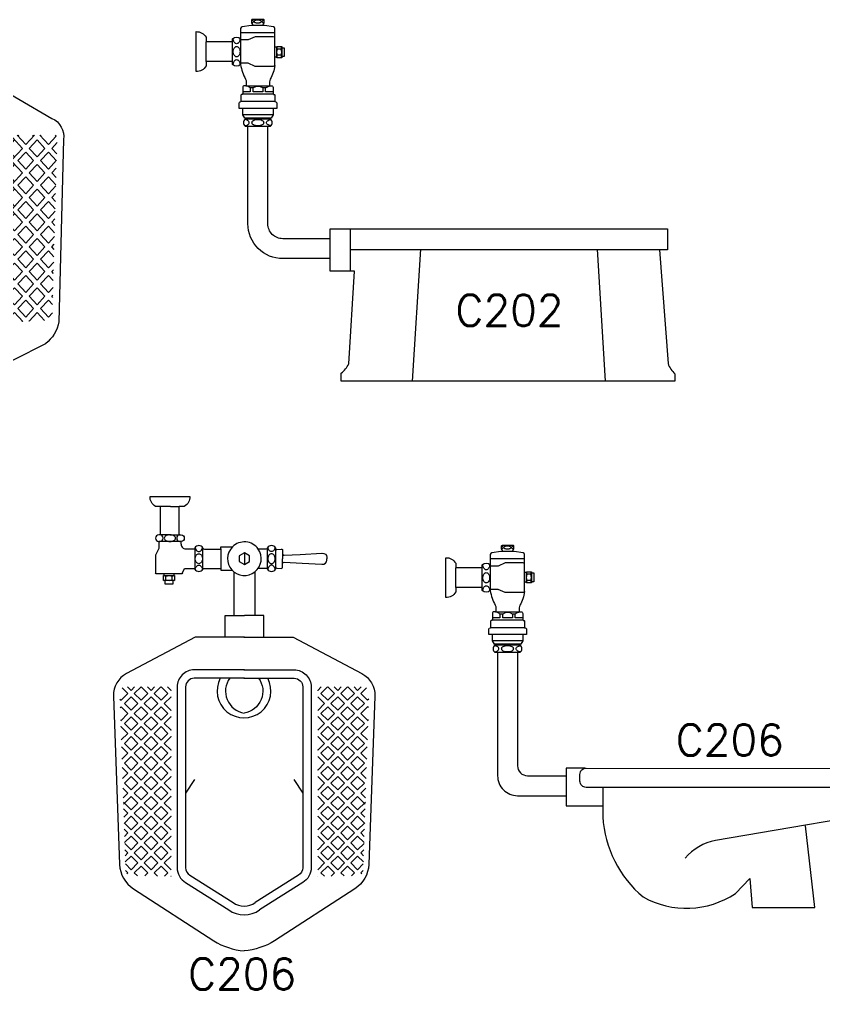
# Model space of a CAD drawing. Header units: inches. Extents: x -2548 to -2391, y 2200 to 2352.
# Drawn here: x -2429.118 to -2426.535, y 2318.323 to 2321.44 of the extents above; entities that cross this region are included whole.
import ezdxf
from ezdxf.enums import TextEntityAlignment as Align

# ---------------------------------------------------------------- set-up
doc = ezdxf.new("R2010")
doc.units = ezdxf.units.IN
doc.header["$MEASUREMENT"] = 0
for name, color, linetype in [('1', 7, 'Continuous'), ('2', 2, 'Continuous'), ('WC-DET1', 15, 'Continuous'), ('WC-DET2', 10, 'Continuous'), ('WC-OUT', 7, 'Continuous'), ('WC-OUTL', 7, 'Continuous')]:
    doc.layers.add(name, color=color, linetype=linetype)
doc.styles.add('ROMANS', font='romans', dxfattribs={"height": 0.1})

# ---------------------------------------------------------------- blocks, each defined once
blk = doc.blocks.new('PATH')
for p, q in [((-0.0812, -0.0219), (-0.0704, -0.011)), ((-0.0794, -0.0021), (-0.0704, -0.011)), ((-0.0708, -0.0003), (-0.0652, -0.0059)), ((-0.0652, -0.0059), (-0.0597, -0.0003)), ((-0.0601, -0.011), (-0.0493, -0.0003)), ((-0.0601, -0.011), (-0.0492, -0.0219)), ((-0.0492, -0.0219), (-0.0384, -0.011)), ((-0.0491, -0.0003), (-0.0384, -0.011)), ((-0.0388, -0.0003), (-0.0332, -0.0059)), ((-0.0332, -0.0059), (-0.0277, -0.0003)), ((-0.0281, -0.011), (-0.0173, -0.0003)), ((-0.0281, -0.011), (-0.0172, -0.0219)), ((-0.0172, -0.0219), (-0.0064, -0.011)), ((-0.0171, -0.0003), (-0.0064, -0.011)), ((-0.0068, -0.0003), (-0.0011, -0.006)), ((-0.0012, -0.0059), (-0.0011, -0.0057)), ((-0.0832, -0.0199), (-0.0812, -0.0219)), ((-0.0761, -0.027), (-0.0652, -0.0162)), ((-0.0761, -0.027), (-0.0652, -0.0379)), ((-0.0652, -0.0162), (-0.0544, -0.027)), ((-0.0652, -0.0379), (-0.0544, -0.027)), ((-0.0441, -0.027), (-0.0332, -0.0162)), ((-0.0441, -0.027), (-0.0332, -0.0379)), ((-0.0332, -0.0162), (-0.0224, -0.027)), ((-0.0332, -0.0379), (-0.0224, -0.027)), ((-0.0121, -0.027), (-0.0011, -0.0161)), ((-0.0121, -0.027), (-0.0011, -0.038)), ((-0.0012, -0.0162), (-0.0011, -0.0163)), ((-0.0827, -0.0337), (-0.0812, -0.0322)), ((-0.082, -0.0547), (-0.0704, -0.043)), ((-0.0812, -0.0322), (-0.0704, -0.043)), ((-0.0601, -0.043), (-0.0492, -0.0322)), ((-0.0601, -0.043), (-0.0492, -0.0539)), ((-0.0492, -0.0322), (-0.0384, -0.043)), ((-0.0492, -0.0539), (-0.0384, -0.043)), ((-0.0281, -0.043), (-0.0172, -0.0322)), ((-0.0281, -0.043), (-0.0172, -0.0539)), ((-0.0172, -0.0322), (-0.0064, -0.043)), ((-0.0172, -0.0539), (-0.0064, -0.043)), ((-0.0012, -0.0379), (-0.0011, -0.0377)), ((-0.0821, -0.053), (-0.0812, -0.0539)), ((-0.0761, -0.059), (-0.0652, -0.0482)), ((-0.0761, -0.059), (-0.0652, -0.0699)), ((-0.0652, -0.0482), (-0.0544, -0.059)), ((-0.0652, -0.0699), (-0.0544, -0.059)), ((-0.0441, -0.059), (-0.0332, -0.0482)), ((-0.0441, -0.059), (-0.0332, -0.0699)), ((-0.0332, -0.0482), (-0.0224, -0.059)), ((-0.0332, -0.0699), (-0.0224, -0.059)), ((-0.0121, -0.059), (-0.0011, -0.0481)), ((-0.0121, -0.059), (-0.0011, -0.07)), ((-0.0012, -0.0482), (-0.0011, -0.0483)), ((-0.0817, -0.0637), (-0.0704, -0.075)), ((-0.0817, -0.0647), (-0.0812, -0.0642)), ((-0.081, -0.0856), (-0.0704, -0.075)), ((-0.0601, -0.075), (-0.0492, -0.0642)), ((-0.0601, -0.075), (-0.0492, -0.0859)), ((-0.0492, -0.0642), (-0.0384, -0.075)), ((-0.0492, -0.0859), (-0.0384, -0.075)), ((-0.0281, -0.075), (-0.0172, -0.0642)), ((-0.0281, -0.075), (-0.0172, -0.0859)), ((-0.0172, -0.0642), (-0.0064, -0.075)), ((-0.0172, -0.0859), (-0.0064, -0.075)), ((-0.0012, -0.0699), (-0.0011, -0.0697)), ((-0.0761, -0.091), (-0.0652, -0.0802)), ((-0.0761, -0.091), (-0.0652, -0.1019)), ((-0.0652, -0.0802), (-0.0544, -0.091)), ((-0.0652, -0.1019), (-0.0544, -0.091)), ((-0.0441, -0.091), (-0.0332, -0.0802)), ((-0.0441, -0.091), (-0.0332, -0.1019)), ((-0.0332, -0.0802), (-0.0224, -0.091)), ((-0.0332, -0.1019), (-0.0224, -0.091)), ((-0.0121, -0.091), (-0.0011, -0.0801)), ((-0.0121, -0.091), (-0.0011, -0.102)), ((-0.0012, -0.0802), (-0.0011, -0.0803)), ((-0.0806, -0.0968), (-0.0704, -0.107)), ((-0.08, -0.1166), (-0.0704, -0.107)), ((-0.0601, -0.107), (-0.0492, -0.0962)), ((-0.0601, -0.107), (-0.0492, -0.1179)), ((-0.0492, -0.0962), (-0.0384, -0.107)), ((-0.0492, -0.1179), (-0.0384, -0.107)), ((-0.0281, -0.107), (-0.0172, -0.0962)), ((-0.0281, -0.107), (-0.0172, -0.1179)), ((-0.0172, -0.0962), (-0.0064, -0.107)), ((-0.0172, -0.1179), (-0.0064, -0.107)), ((-0.0012, -0.1019), (-0.0011, -0.1017)), ((-0.0761, -0.123), (-0.0652, -0.1122)), ((-0.0761, -0.123), (-0.0652, -0.1339)), ((-0.0652, -0.1122), (-0.0544, -0.123)), ((-0.0652, -0.1339), (-0.0544, -0.123)), ((-0.0441, -0.123), (-0.0332, -0.1122)), ((-0.0441, -0.123), (-0.0332, -0.1339)), ((-0.0332, -0.1122), (-0.0224, -0.123)), ((-0.0332, -0.1339), (-0.0224, -0.123)), ((-0.0121, -0.123), (-0.0011, -0.1121)), ((-0.0121, -0.123), (-0.0011, -0.134)), ((-0.0012, -0.1122), (-0.0011, -0.1123)), ((-0.0795, -0.1299), (-0.0704, -0.139)), ((-0.079, -0.1476), (-0.0704, -0.139)), ((-0.0601, -0.139), (-0.0492, -0.1282)), ((-0.0601, -0.139), (-0.0492, -0.1499)), ((-0.0492, -0.1282), (-0.0384, -0.139)), ((-0.0492, -0.1499), (-0.0384, -0.139)), ((-0.0281, -0.139), (-0.0172, -0.1282)), ((-0.0281, -0.139), (-0.0172, -0.1499)), ((-0.0172, -0.1282), (-0.0064, -0.139)), ((-0.0172, -0.1499), (-0.0064, -0.139)), ((-0.0012, -0.1339), (-0.0011, -0.1337)), ((-0.0761, -0.155), (-0.0652, -0.1442)), ((-0.0761, -0.155), (-0.0652, -0.1659)), ((-0.0652, -0.1442), (-0.0544, -0.155)), ((-0.0652, -0.1659), (-0.0544, -0.155)), ((-0.0441, -0.155), (-0.0332, -0.1442)), ((-0.0441, -0.155), (-0.0332, -0.1659)), ((-0.0332, -0.1442), (-0.0224, -0.155)), ((-0.0332, -0.1659), (-0.0224, -0.155)), ((-0.0121, -0.155), (-0.0011, -0.1441)), ((-0.0121, -0.155), (-0.0011, -0.166)), ((-0.0012, -0.1442), (-0.0011, -0.1443)), ((-0.0785, -0.163), (-0.0704, -0.171)), ((-0.0779, -0.1786), (-0.0704, -0.171)), ((-0.0601, -0.171), (-0.0492, -0.1602)), ((-0.0601, -0.171), (-0.0492, -0.1819)), ((-0.0492, -0.1602), (-0.0384, -0.171)), ((-0.0492, -0.1819), (-0.0384, -0.171)), ((-0.0281, -0.171), (-0.0172, -0.1602)), ((-0.0281, -0.171), (-0.0172, -0.1819)), ((-0.0172, -0.1602), (-0.0064, -0.171)), ((-0.0172, -0.1819), (-0.0064, -0.171)), ((-0.0777, -0.1854), (-0.0652, -0.1979)), ((-0.0776, -0.1886), (-0.0652, -0.1762)), ((-0.0652, -0.1762), (-0.0544, -0.187)), ((-0.0441, -0.187), (-0.0332, -0.1762)), ((-0.0332, -0.1762), (-0.0224, -0.187)), ((-0.0121, -0.187), (-0.0011, -0.1761)), ((-0.0012, -0.1762), (-0.0011, -0.1763)), ((-0.0774, -0.196), (-0.0704, -0.203)), ((-0.0652, -0.1979), (-0.0544, -0.187)), ((-0.0601, -0.203), (-0.0492, -0.1922)), ((-0.0492, -0.1922), (-0.0384, -0.203)), ((-0.0441, -0.187), (-0.0332, -0.1979)), ((-0.0332, -0.1979), (-0.0224, -0.187)), ((-0.0281, -0.203), (-0.0172, -0.1922)), ((-0.0172, -0.1922), (-0.0064, -0.203)), ((-0.0121, -0.187), (-0.0011, -0.198)), ((-0.0012, -0.1979), (-0.0011, -0.1977)), ((-0.0769, -0.2096), (-0.0704, -0.203)), ((-0.0766, -0.2196), (-0.0652, -0.2082)), ((-0.0652, -0.2082), (-0.0544, -0.219)), ((-0.0601, -0.203), (-0.0492, -0.2139)), ((-0.0492, -0.2139), (-0.0384, -0.203)), ((-0.0441, -0.219), (-0.0332, -0.2082)), ((-0.0332, -0.2082), (-0.0224, -0.219)), ((-0.0281, -0.203), (-0.0172, -0.2139)), ((-0.0172, -0.2139), (-0.0064, -0.203)), ((-0.0121, -0.219), (-0.0011, -0.2081)), ((-0.0012, -0.2082), (-0.0011, -0.2083)), ((-0.0766, -0.2185), (-0.0652, -0.2299)), ((-0.0763, -0.2291), (-0.0704, -0.235)), ((-0.0652, -0.2299), (-0.0544, -0.219)), ((-0.0601, -0.235), (-0.0492, -0.2242)), ((-0.0492, -0.2242), (-0.0384, -0.235)), ((-0.0441, -0.219), (-0.0332, -0.2299)), ((-0.0332, -0.2299), (-0.0224, -0.219)), ((-0.0281, -0.235), (-0.0172, -0.2242)), ((-0.0172, -0.2242), (-0.0064, -0.235)), ((-0.0121, -0.219), (-0.0011, -0.23)), ((-0.0759, -0.2405), (-0.0704, -0.235)), ((-0.0756, -0.2505), (-0.0652, -0.2402)), ((-0.0652, -0.2402), (-0.0544, -0.251)), ((-0.0601, -0.235), (-0.0492, -0.2459)), ((-0.0492, -0.2459), (-0.0384, -0.235)), ((-0.0441, -0.251), (-0.0332, -0.2402)), ((-0.0332, -0.2402), (-0.0224, -0.251)), ((-0.0281, -0.235), (-0.0172, -0.2459)), ((-0.0172, -0.2459), (-0.0064, -0.235)), ((-0.0121, -0.251), (-0.0011, -0.2401)), ((-0.0012, -0.2402), (-0.0011, -0.2403)), ((-0.0755, -0.2516), (-0.0652, -0.2619)), ((-0.0752, -0.2622), (-0.0704, -0.267)), ((-0.0652, -0.2619), (-0.0544, -0.251)), ((-0.0601, -0.267), (-0.0492, -0.2562)), ((-0.0492, -0.2562), (-0.0384, -0.267)), ((-0.0441, -0.251), (-0.0332, -0.2619)), ((-0.0332, -0.2619), (-0.0224, -0.251)), ((-0.0281, -0.267), (-0.0172, -0.2562)), ((-0.0172, -0.2562), (-0.0064, -0.267)), ((-0.0121, -0.251), (-0.0011, -0.262)), ((-0.0012, -0.2619), (-0.0011, -0.2617)), ((-0.0749, -0.2715), (-0.0704, -0.267)), ((-0.0746, -0.2815), (-0.0652, -0.2722)), ((-0.0652, -0.2722), (-0.0544, -0.283)), ((-0.0601, -0.267), (-0.0492, -0.2779)), ((-0.0492, -0.2779), (-0.0384, -0.267)), ((-0.0441, -0.283), (-0.0332, -0.2722)), ((-0.0332, -0.2722), (-0.0224, -0.283)), ((-0.0281, -0.267), (-0.0172, -0.2779)), ((-0.0172, -0.2779), (-0.0064, -0.267)), ((-0.0121, -0.283), (-0.0011, -0.2721)), ((-0.0012, -0.2722), (-0.0011, -0.2723)), ((-0.0744, -0.2846), (-0.0652, -0.2939)), ((-0.074, -0.2954), (-0.0704, -0.299)), ((-0.0652, -0.2939), (-0.0544, -0.283)), ((-0.0601, -0.299), (-0.0492, -0.2882)), ((-0.0492, -0.2882), (-0.0384, -0.299)), ((-0.0441, -0.283), (-0.0332, -0.2939)), ((-0.0332, -0.2939), (-0.0224, -0.283)), ((-0.0281, -0.299), (-0.0172, -0.2882)), ((-0.0172, -0.2882), (-0.0064, -0.299)), ((-0.0121, -0.283), (-0.0011, -0.294)), ((-0.0719, -0.3006), (-0.0704, -0.299)), ((-0.0601, -0.299), (-0.0552, -0.3039)), ((-0.0434, -0.304), (-0.0384, -0.299)), ((-0.0281, -0.299), (-0.0228, -0.3043)), ((-0.0118, -0.3044), (-0.0064, -0.299)), ((-0.0014, -0.3044), (-0.0012, -0.3042)), ((-0.0012, -0.3042), (-0.0011, -0.3043))]:
    blk.add_line(p, q)
blk = doc.blocks.new('STAND')
at = {"color": 0}
for p, q in [((0.0107, -0.0216), (0.0014, -0.0124)), ((0.0029, -0.0018), (0.0043, -0.0004)), ((0.0167, -0.0156), (0.0029, -0.0018)), ((0.0167, -0.0156), (0.0319, -0.0004)), ((0.0227, -0.0216), (0.0365, -0.0078)), ((0.0305, -0.0018), (0.0291, -0.0004)), ((0.0503, -0.0216), (0.0365, -0.0078)), ((0.0563, -0.0156), (0.0411, -0.0004)), ((0.0425, -0.0018), (0.0439, -0.0004)), ((0.0563, -0.0156), (0.0715, -0.0004)), ((0.0623, -0.0216), (0.0791, -0.0047)), ((0.0701, -0.0018), (0.0687, -0.0004)), ((0.0793, -0.011), (0.0761, -0.0078)), ((0.002, -0.0303), (0.0107, -0.0216)), ((0.0023, -0.0419), (0.0167, -0.0276)), ((0.0305, -0.0414), (0.0167, -0.0276)), ((0.0365, -0.0354), (0.0227, -0.0216)), ((0.0365, -0.0354), (0.0503, -0.0216)), ((0.0425, -0.0414), (0.0563, -0.0276)), ((0.0701, -0.0414), (0.0563, -0.0276)), ((0.0797, -0.039), (0.0623, -0.0216)), ((0.0167, -0.0552), (0.0023, -0.0408)), ((0.0167, -0.0552), (0.0305, -0.0414)), ((0.0563, -0.0552), (0.0425, -0.0414)), ((0.0563, -0.0552), (0.0701, -0.0414)), ((0.0623, -0.0612), (0.0798, -0.0437)), ((0.0761, -0.0354), (0.0796, -0.0319)), ((0.0107, -0.0612), (0.0027, -0.0532)), ((0.0031, -0.0687), (0.0107, -0.0612)), ((0.0227, -0.0612), (0.0365, -0.0474)), ((0.0365, -0.075), (0.0227, -0.0612)), ((0.0503, -0.0612), (0.0365, -0.0474)), ((0.0365, -0.075), (0.0503, -0.0612)), ((0.0804, -0.0793), (0.0623, -0.0612)), ((0.0799, -0.0512), (0.0761, -0.0474)), ((0.0035, -0.0804), (0.0167, -0.0672)), ((0.0305, -0.081), (0.0167, -0.0672)), ((0.0425, -0.081), (0.0563, -0.0672)), ((0.0701, -0.081), (0.0563, -0.0672)), ((0.0761, -0.075), (0.0802, -0.0708)), ((0.0167, -0.0948), (0.0035, -0.0817)), ((0.0167, -0.0948), (0.0305, -0.081)), ((0.0227, -0.1008), (0.0365, -0.087)), ((0.0503, -0.1008), (0.0365, -0.087)), ((0.0563, -0.0948), (0.0425, -0.081)), ((0.0563, -0.0948), (0.0701, -0.081)), ((0.0623, -0.1008), (0.0804, -0.0826)), ((0.0806, -0.0915), (0.0761, -0.087)), ((0.0107, -0.1008), (0.0039, -0.094)), ((0.0043, -0.1072), (0.0107, -0.1008)), ((0.0047, -0.1188), (0.0167, -0.1068)), ((0.0305, -0.1206), (0.0167, -0.1068)), ((0.0365, -0.1146), (0.0227, -0.1008)), ((0.0365, -0.1146), (0.0503, -0.1008)), ((0.0425, -0.1206), (0.0563, -0.1068)), ((0.0701, -0.1206), (0.0563, -0.1068)), ((0.0811, -0.1196), (0.0623, -0.1008)), ((0.0167, -0.1344), (0.0048, -0.1225)), ((0.0167, -0.1344), (0.0305, -0.1206)), ((0.0563, -0.1344), (0.0425, -0.1206)), ((0.0563, -0.1344), (0.0701, -0.1206)), ((0.0623, -0.1404), (0.0811, -0.1216)), ((0.0761, -0.1146), (0.0809, -0.1098)), ((0.0107, -0.1404), (0.0052, -0.1349)), ((0.0227, -0.1404), (0.0365, -0.1266)), ((0.0503, -0.1404), (0.0365, -0.1266)), ((0.0813, -0.1318), (0.0761, -0.1266)), ((0.0055, -0.1456), (0.0107, -0.1404)), ((0.0058, -0.1572), (0.0167, -0.1464)), ((0.0305, -0.1602), (0.0167, -0.1464)), ((0.0365, -0.1542), (0.0227, -0.1404)), ((0.0365, -0.1542), (0.0503, -0.1404)), ((0.0425, -0.1602), (0.0563, -0.1464)), ((0.0701, -0.1602), (0.0563, -0.1464)), ((0.0761, -0.1542), (0.0623, -0.1404)), ((0.0761, -0.1542), (0.0815, -0.1487)), ((0.0167, -0.174), (0.006, -0.1633)), ((0.0167, -0.174), (0.0305, -0.1602)), ((0.0227, -0.18), (0.0365, -0.1662)), ((0.0503, -0.18), (0.0365, -0.1662)), ((0.0563, -0.174), (0.0425, -0.1602)), ((0.0563, -0.174), (0.0701, -0.1602)), ((0.0623, -0.18), (0.0761, -0.1662)), ((0.0819, -0.1721), (0.0761, -0.1662)), ((0.0107, -0.18), (0.0064, -0.1757)), ((0.0066, -0.184), (0.0107, -0.18)), ((0.007, -0.1957), (0.0167, -0.186)), ((0.0305, -0.1998), (0.0167, -0.186)), ((0.0365, -0.1938), (0.0227, -0.18)), ((0.0365, -0.1938), (0.0503, -0.18)), ((0.0425, -0.1998), (0.0563, -0.186)), ((0.0701, -0.1998), (0.0563, -0.186)), ((0.0761, -0.1938), (0.0623, -0.18)), ((0.0167, -0.2136), (0.0305, -0.1998)), ((0.0563, -0.2136), (0.0425, -0.1998)), ((0.0563, -0.2136), (0.0701, -0.1998)), ((0.0761, -0.1938), (0.0822, -0.1877)), ((0.0821, -0.1998), (0.0824, -0.1995)), ((0.0824, -0.2001), (0.0821, -0.1998)), ((0.0167, -0.2136), (0.0072, -0.2042)), ((0.0107, -0.2196), (0.0076, -0.2165)), ((0.0227, -0.2196), (0.0365, -0.2058)), ((0.0503, -0.2196), (0.0365, -0.2058)), ((0.0623, -0.2196), (0.0761, -0.2058)), ((0.0826, -0.2123), (0.0761, -0.2058)), ((0.0078, -0.2225), (0.0107, -0.2196)), ((0.0082, -0.2341), (0.0167, -0.2256)), ((0.0305, -0.2394), (0.0167, -0.2256)), ((0.0365, -0.2334), (0.0227, -0.2196)), ((0.0365, -0.2334), (0.0503, -0.2196)), ((0.0425, -0.2394), (0.0563, -0.2256)), ((0.0701, -0.2394), (0.0563, -0.2256)), ((0.0761, -0.2334), (0.0623, -0.2196)), ((0.0761, -0.2334), (0.0828, -0.2266)), ((0.0167, -0.2532), (0.0085, -0.245)), ((0.0167, -0.2532), (0.0305, -0.2394)), ((0.0227, -0.2592), (0.0365, -0.2454)), ((0.0503, -0.2592), (0.0365, -0.2454)), ((0.0563, -0.2532), (0.0425, -0.2394)), ((0.0563, -0.2532), (0.0701, -0.2394)), ((0.0623, -0.2592), (0.0761, -0.2454)), ((0.0833, -0.2526), (0.0761, -0.2454)), ((0.0821, -0.2394), (0.083, -0.2384)), ((0.0831, -0.2404), (0.0821, -0.2394)), ((0.0107, -0.2592), (0.0089, -0.2574)), ((0.009, -0.2609), (0.0107, -0.2592)), ((0.0365, -0.273), (0.0227, -0.2592)), ((0.0365, -0.273), (0.0503, -0.2592)), ((0.0761, -0.273), (0.0623, -0.2592)), ((0.0093, -0.2725), (0.0167, -0.2652)), ((0.0305, -0.279), (0.0167, -0.2652)), ((0.0167, -0.2928), (0.0305, -0.279)), ((0.0425, -0.279), (0.0563, -0.2652)), ((0.0563, -0.2928), (0.0425, -0.279)), ((0.0701, -0.279), (0.0563, -0.2652)), ((0.0563, -0.2928), (0.0701, -0.279)), ((0.0761, -0.273), (0.0835, -0.2656)), ((0.0821, -0.279), (0.0837, -0.2774)), ((0.0837, -0.2807), (0.0821, -0.279)), ((0.0167, -0.2928), (0.0097, -0.2858)), ((0.0235, -0.2979), (0.0365, -0.285)), ((0.0505, -0.299), (0.0365, -0.285)), ((0.0616, -0.2995), (0.0761, -0.285)), ((0.0839, -0.2929), (0.0761, -0.285)), ((0.0501, -0.299), (0.0503, -0.2988)), ((0.063, -0.2995), (0.0623, -0.2988))]:
    blk.add_line(p, q, dxfattribs=at)

msp = doc.modelspace()

# ---------------------------------------------------------------- linework, layer by layer
at = {"color": 1}
for p, q in [((-2428.51879, 2321.30454), (-2428.51879, 2321.36754)), ((-2428.42949, 2319.66555), (-2428.42949, 2319.5255)), ((-2428.36149, 2319.66555), (-2428.36149, 2319.5255)), ((-2427.71672, 2319.61482), (-2427.71672, 2319.67782))]:
    msp.add_line(p, q, dxfattribs=at)
for points in [[(-2428.33265, 2321.42054, -0.8113941), (-2428.33165, 2321.42754), (-2428.33165, 2321.43754, 0.5351838), (-2428.33465, 2321.43954), (-2428.36965, 2321.43954, 0.3027756), (-2428.37265, 2321.43754), (-2428.37265, 2321.42754, -0.8113941), (-2428.37165, 2321.42054, -0.8251429)], [(-2428.37165, 2321.42054), (-2428.37365, 2321.42054), (-2428.40265, 2321.41554, 0.3173877), (-2428.40765, 2321.41054), (-2428.40765, 2321.37754, -0.5628668)], [(-2428.29765, 2321.35051), (-2428.29765, 2321.41054, 0.3507811), (-2428.30165, 2321.41554), (-2428.33065, 2321.42054)], [(-2428.43365, 2321.36754), (-2428.43365, 2321.37754, -0.3846154), (-2428.40765, 2321.37754, -0.4444444)], [(-2428.29765, 2321.29154), (-2428.29765, 2321.31851, 0.4395925)], [(-2428.40765, 2321.29454, -0.3846154), (-2428.43365, 2321.29454), (-2428.43365, 2321.30454, -0.3846154)], [(-2428.40765, 2321.29454, 0.0954344), (-2428.39165, 2321.24754, -0.144353), (-2428.38965, 2321.23954), (-2428.38965, 2321.22654)], [(-2428.29765, 2321.29154, -0.1019262), (-2428.31265, 2321.24754, 0.144353), (-2428.31465, 2321.23954), (-2428.31465, 2321.22654)], [(-2429.33069, 2321.25775), (-2429.27319, 2321.25775, -0.1299767), (-2429.22739, 2321.24564), (-2429.0137, 2321.12186, -0.3339057), (-2428.97669, 2321.05382), (-2428.99138, 2320.46854, -0.1831863), (-2429.03463, 2320.39768), (-2429.34034, 2320.24378, -0.0466836), (-2429.39227, 2320.23204, -2.0099203)], [(-2428.39193, 2321.22654), (-2428.39593, 2321.22654, 0.4142136), (-2428.40093, 2321.22154), (-2428.40093, 2321.20154, -0.4142136), (-2428.40393, 2321.19854, 0.4142136), (-2428.40693, 2321.19554), (-2428.40693, 2321.17554)], [(-2428.31237, 2321.22654), (-2428.30837, 2321.22654, -0.4142136), (-2428.30337, 2321.22154), (-2428.30337, 2321.20154, 0.4142136), (-2428.30037, 2321.19854, -0.4142136), (-2428.29737, 2321.19554), (-2428.29737, 2321.17554)], [(-2428.40037, 2321.15354), (-2428.41237, 2321.15354), (-2428.41237, 2321.16954, -0.3855051), (-2428.40693, 2321.17554, -0.7616351)], [(-2428.29737, 2321.17554, -0.4142136), (-2428.29137, 2321.16954), (-2428.29137, 2321.15354), (-2428.30337, 2321.15354)], [(-2428.39137, 2321.11954), (-2428.39337, 2321.11954, 0.4354748), (-2428.39337, 2321.09654), (-2428.38415, 2321.09654, 0.4354748)], [(-2428.12015, 2320.67121), (-2428.27215, 2320.67121, -0.4142136), (-2428.38415, 2320.78321), (-2428.38415, 2321.09654)], [(-2428.32015, 2321.09654), (-2428.31137, 2321.09654, 0.4354748), (-2428.31137, 2321.11954, 0.3932673)], [(-2428.12015, 2320.73521), (-2428.27215, 2320.73521, -0.4142136), (-2428.32015, 2320.78321), (-2428.32015, 2321.09654)], [(-2428.31137, 2321.11954), (-2428.31337, 2321.11954, 0.4354748)], [(-2427.56957, 2319.73082), (-2427.57157, 2319.73082), (-2427.60057, 2319.72582, 0.3173877), (-2427.60557, 2319.72082), (-2427.60557, 2319.68782, -0.5628668)], [(-2427.53057, 2319.73082, -0.8113941), (-2427.52957, 2319.73782), (-2427.52957, 2319.74782, 0.5351838), (-2427.53257, 2319.74982), (-2427.56757, 2319.74982, 0.3027756), (-2427.57057, 2319.74782), (-2427.57057, 2319.73782, -0.8113941), (-2427.56957, 2319.73082, -0.8251429)], [(-2427.49557, 2319.66362), (-2427.49557, 2319.72082, 0.3507811), (-2427.49957, 2319.72582), (-2427.52857, 2319.73082)], [(-2427.63157, 2319.67782), (-2427.63157, 2319.68782, -0.3846154), (-2427.60557, 2319.68782, -0.4444444)], [(-2427.49557, 2319.60182), (-2427.49557, 2319.63162, 0.3978658)], [(-2427.60557, 2319.60482, -0.3846154), (-2427.63157, 2319.60482), (-2427.63157, 2319.61482, -0.3846154)], [(-2427.60557, 2319.60482, 0.0954344), (-2427.58957, 2319.55782, -0.144353), (-2427.58757, 2319.54982), (-2427.58757, 2319.53682)], [(-2427.49557, 2319.60182, -0.1019262), (-2427.51057, 2319.55782, 0.144353), (-2427.51257, 2319.54982), (-2427.51257, 2319.53682)], [(-2427.58986, 2319.53682), (-2427.59386, 2319.53682, 0.4142136), (-2427.59886, 2319.53182), (-2427.59886, 2319.51182, -0.4142136), (-2427.60186, 2319.50882, 0.4142136), (-2427.60486, 2319.50582), (-2427.60486, 2319.48582)], [(-2427.51029, 2319.53682), (-2427.50629, 2319.53682, -0.4142136), (-2427.50129, 2319.53182), (-2427.50129, 2319.51182, 0.4142136), (-2427.49829, 2319.50882, -0.4142136), (-2427.49529, 2319.50582), (-2427.49529, 2319.48582)], [(-2427.59829, 2319.46382), (-2427.61029, 2319.46382), (-2427.61029, 2319.47982, -0.3855051), (-2427.60486, 2319.48582, -0.7616351)], [(-2427.49529, 2319.48582, -0.4142136), (-2427.48929, 2319.47982), (-2427.48929, 2319.46382), (-2427.50129, 2319.46382)], [(-2427.58929, 2319.42982), (-2427.59129, 2319.42982, 0.4354748), (-2427.59129, 2319.40682), (-2427.58207, 2319.40682, 0.4354748)], [(-2427.51807, 2319.40682), (-2427.50929, 2319.40682, 0.4354748), (-2427.50929, 2319.42982, 0.3932673)], [(-2427.50929, 2319.42982), (-2427.51129, 2319.42982, 0.4354748)]]:
    msp.add_lwpolyline(points, format="xyb", dxfattribs=at)
for points in [[(-2428.33065, 2321.42054), (-2428.33265, 2321.42054)], [(-2428.43365, 2321.36754), (-2428.51879, 2321.36754)], [(-2428.43365, 2321.30454), (-2428.51879, 2321.30454)], [(-2428.39137, 2321.12254), (-2428.39137, 2321.11954)], [(-2428.31337, 2321.12254), (-2428.31337, 2321.11954)], [(-2427.52857, 2319.73082), (-2427.53057, 2319.73082)], [(-2427.63157, 2319.67782), (-2427.71672, 2319.67782)], [(-2427.63157, 2319.61482), (-2427.71672, 2319.61482)], [(-2428.45749, 2319.4555), (-2428.45749, 2319.5255), (-2428.42949, 2319.5255)], [(-2428.33349, 2319.4555), (-2428.33349, 2319.5255), (-2428.36149, 2319.5255)], [(-2427.58929, 2319.43282), (-2427.58929, 2319.42982)], [(-2427.51129, 2319.43282), (-2427.51129, 2319.42982)]]:
    msp.add_lwpolyline(points, dxfattribs=at)
at = {"layer": 'WC-DET1', "color": 1}
for p, q in [((-2428.40765, 2321.37754), (-2428.40765, 2321.29454)), ((-2428.29765, 2321.31851), (-2428.29765, 2321.35051)), ((-2428.55483, 2319.7425), (-2428.55483, 2319.74019)), ((-2428.55483, 2319.74019), (-2428.55483, 2319.7395)), ((-2428.55483, 2319.7395), (-2428.55483, 2319.6755)), ((-2428.39549, 2319.7265), (-2428.39549, 2319.6885)), ((-2428.29549, 2319.7425), (-2428.29549, 2319.74019)), ((-2428.29549, 2319.74019), (-2428.29549, 2319.7395)), ((-2428.29549, 2319.7395), (-2428.29549, 2319.6755)), ((-2428.55483, 2319.6755), (-2428.55483, 2319.6735)), ((-2428.29549, 2319.6755), (-2428.29549, 2319.6735)), ((-2427.60557, 2319.68782), (-2427.60557, 2319.60482)), ((-2427.49557, 2319.63162), (-2427.49557, 2319.66362))]:
    msp.add_line(p, q, dxfattribs=at)
for points in [[(-2428.33265, 2321.42054), (-2428.37165, 2321.42054)], [(-2428.29765, 2321.39654), (-2428.40765, 2321.39654)], [(-2428.29893, 2321.38224), (-2428.30293, 2321.38424), (-2428.36093, 2321.38424), (-2428.38293, 2321.37424), (-2428.40765, 2321.37424)], [(-2428.29165, 2321.31851), (-2428.29165, 2321.35051)], [(-2428.27565, 2321.34851), (-2428.27565, 2321.32051)], [(-2428.29893, 2321.2908), (-2428.30293, 2321.2888), (-2428.36093, 2321.2888), (-2428.38293, 2321.2988), (-2428.40765, 2321.2988)], [(-2428.39137, 2321.22654), (-2428.31237, 2321.22654)], [(-2428.30337, 2321.19954), (-2428.40037, 2321.19954)], [(-2428.29737, 2321.17554), (-2428.40693, 2321.17554)], [(-2428.30337, 2321.15354), (-2428.40037, 2321.15354)], [(-2428.30337, 2321.13354), (-2428.40037, 2321.13354)], [(-2428.31337, 2321.12254), (-2428.39137, 2321.12254)], [(-2428.05615, 2320.76721), (-2428.05615, 2320.63121)], [(-2428.12015, 2320.65521), (-2428.12015, 2320.73521)], [(-2427.06215, 2320.69921), (-2428.05615, 2320.69921)], [(-2427.83015, 2320.70121), (-2427.85615, 2320.27721)], [(-2427.26215, 2320.70121), (-2427.23615, 2320.27721)], [(-2428.59883, 2319.7625), (-2428.67083, 2319.7625)], [(-2428.52883, 2319.6735), (-2428.52883, 2319.7425)], [(-2428.47149, 2319.7395), (-2428.47149, 2319.6765)], [(-2428.32149, 2319.6735), (-2428.32149, 2319.7425)], [(-2428.27349, 2319.7225), (-2428.27349, 2319.7075)], [(-2427.53057, 2319.73082), (-2427.56957, 2319.73082)], [(-2428.27349, 2319.6925), (-2428.27349, 2319.7075)], [(-2427.49557, 2319.70682), (-2427.60557, 2319.70682)], [(-2427.49586, 2319.69196), (-2427.49986, 2319.69396), (-2427.55786, 2319.69396), (-2427.57986, 2319.68396), (-2427.60557, 2319.68396)], [(-2428.44466, 2319.6705), (-2428.43482, 2319.6705)], [(-2427.48957, 2319.63162), (-2427.48957, 2319.66362)], [(-2427.47357, 2319.66162), (-2427.47357, 2319.63362)], [(-2428.62171, 2319.6585), (-2428.65371, 2319.6585)], [(-2428.65371, 2319.65331), (-2428.62171, 2319.65331)], [(-2428.62483, 2319.63731), (-2428.65083, 2319.63731)], [(-2427.49619, 2319.60035), (-2427.49986, 2319.59852), (-2427.55786, 2319.59852), (-2427.57986, 2319.60852), (-2427.60557, 2319.60852)], [(-2427.58929, 2319.53682), (-2427.51029, 2319.53682)], [(-2428.42949, 2319.5255), (-2428.39507, 2319.5255)], [(-2428.36149, 2319.5255), (-2428.39507, 2319.5255)], [(-2427.50129, 2319.50982), (-2427.59829, 2319.50982)], [(-2427.49529, 2319.48582), (-2427.60486, 2319.48582)], [(-2428.39507, 2319.45543), (-2428.47509, 2319.45543)], [(-2428.39749, 2319.45543), (-2428.31747, 2319.45543)], [(-2427.50129, 2319.46382), (-2427.59829, 2319.46382)], [(-2427.50129, 2319.44382), (-2427.59829, 2319.44382)], [(-2427.51129, 2319.43282), (-2427.58929, 2319.43282)], [(-2427.36186, 2319.01012), (-2427.36186, 2318.94662)], [(-2428.55587, 2318.99863), (-2428.58467, 2318.95423)], [(-2428.23669, 2318.99863), (-2428.20789, 2318.95423)]]:
    msp.add_lwpolyline(points, dxfattribs=at)
for points in [[(-2428.43365, 2321.30454), (-2428.43365, 2321.36754, -0.3846154)], [(-2428.31337, 2321.11954), (-2428.39137, 2321.11954, 0.4354748)], [(-2428.38415, 2321.09654), (-2428.32015, 2321.09654, 0.4354748)], [(-2428.63283, 2319.8755), (-2428.66483, 2319.8755, -0.2932252)], [(-2428.63283, 2319.8755), (-2428.60483, 2319.8755, 0.3351146)], [(-2428.63483, 2319.7845), (-2428.66483, 2319.7845, 0.9132146)], [(-2428.63483, 2319.7845), (-2428.60483, 2319.7845, -0.9132146)], [(-2428.34549, 2319.6765), (-2428.35127, 2319.6765, 0.8684877)], [(-2427.63157, 2319.61482), (-2427.63157, 2319.67782, -0.3846154)], [(-2427.51129, 2319.42982), (-2427.58929, 2319.42982, 0.4354748)], [(-2427.58207, 2319.40682), (-2427.51807, 2319.40682, 0.4354748)], [(-2428.39567, 2319.35063), (-2428.55647, 2319.35063, 0.4142136), (-2428.61167, 2319.29543), (-2428.61167, 2318.71489, 0.2648918), (-2428.58462, 2318.6674), (-2428.44587, 2318.57983, 0.0652566)], [(-2428.39689, 2319.35063), (-2428.23609, 2319.35063, -0.4142136), (-2428.18089, 2319.29543), (-2428.18089, 2318.71489, -0.2648918), (-2428.20795, 2318.6674), (-2428.34669, 2318.57983, -0.0652566)], [(-2428.39567, 2319.32363), (-2428.55647, 2319.32363, 0.4142136), (-2428.58467, 2319.29543), (-2428.58467, 2318.71489, 0.2648918), (-2428.57085, 2318.69063), (-2428.43211, 2318.60306, 0.0476305)], [(-2428.4427, 2319.32363, 0.5597678), (-2428.39628, 2319.21174, 1.1807307)], [(-2428.39689, 2319.32363), (-2428.23609, 2319.32363, -0.4142136), (-2428.20789, 2319.29543), (-2428.20789, 2318.71489, -0.2648918), (-2428.22171, 2318.69063), (-2428.36046, 2318.60306, -0.0476305)], [(-2428.34986, 2319.32363, -0.5597678), (-2428.39628, 2319.21174, -1.1807307)], [(-2426.36346, 2318.97292), (-2427.29743, 2318.97292, -0.4142136), (-2427.31766, 2318.99314), (-2427.31766, 2319.0147, -0.4142136), (-2427.29743, 2319.03492)], [(-2427.24426, 2318.97292), (-2427.24426, 2318.91392, 0.2064216)]]:
    msp.add_lwpolyline(points, format="xyb", dxfattribs=at)
msp.add_lwpolyline([(-2428.39549, 2319.7265), (-2428.41194, 2319.717), (-2428.41194, 2319.698), (-2428.39549, 2319.6885), (-2428.37903, 2319.698), (-2428.37903, 2319.717)], close=True, dxfattribs=at)
for centre, radius, start, end in [((-2428.39549, 2319.7075), 0.054, 135.27509, 35.03481), ((-2428.39687, 2319.28283), 0.0864, 151.82136, 28.17864), ((-2428.39628, 2318.6514), 0.06017, 233.45661, 306.54339), ((-2428.39628, 2318.6456), 0.08237, 232.98328, 307.01672)]:
    msp.add_arc(centre, radius, start, end, dxfattribs=at)
at = {"layer": 'WC-DET2', "color": 1}
for points in [[(-2428.37265, 2321.43796, -0.0545318), (-2428.36987, 2321.43693, -0.1042029), (-2428.36732, 2321.4349, -0.1747045), (-2428.36665, 2321.43304, -0.1747045), (-2428.36732, 2321.43118, -0.1042029), (-2428.36987, 2321.42915, -0.0545318), (-2428.37265, 2321.42812, -0.0510993)], [(-2428.33165, 2321.42791, -0.0733708), (-2428.33543, 2321.42915, -0.1042029), (-2428.33798, 2321.43118, -0.1747045), (-2428.33865, 2321.43304, -0.1747045), (-2428.33798, 2321.4349, -0.1042029), (-2428.33543, 2321.43693, -0.0649481), (-2428.3321, 2321.43808, -0.0052118), (-2428.33165, 2321.43817, -0.0510993)], [(-2428.40967, 2321.37914, -0.011121), (-2428.40965, 2321.37804, -0.067459), (-2428.41054, 2321.37148, -0.0798125), (-2428.41287, 2321.36637, -0.1071181), (-2428.4167, 2321.36267, -0.1398892), (-2428.42065, 2321.36154, -0.1398892), (-2428.4246, 2321.36267, -0.1071181), (-2428.42843, 2321.36637, -0.0798125), (-2428.43076, 2321.37148, -0.067459), (-2428.43165, 2321.37804, -0.011121), (-2428.43162, 2321.37914, -0.0798125)], [(-2428.43162, 2321.29294, -0.011121), (-2428.43165, 2321.29404, -0.067459), (-2428.43076, 2321.30061, -0.0798125), (-2428.42843, 2321.30571, -0.1071181), (-2428.4246, 2321.30941, -0.1398892), (-2428.42065, 2321.31054, -0.1398892)], [(-2428.42065, 2321.31054, -0.1398892), (-2428.4167, 2321.30941, -0.1071181), (-2428.41287, 2321.30571, -0.0798125), (-2428.41054, 2321.30061, -0.067459), (-2428.40965, 2321.29404, -0.011121), (-2428.40967, 2321.29294, -0.0798125)], [(-2428.37693, 2321.21954, 0.1339181), (-2428.39193, 2321.22654, -11.7103942)], [(-2428.33637, 2321.21954, 0.3228849), (-2428.36737, 2321.21954, -0.3228849)], [(-2428.32737, 2321.21954, -0.1339181), (-2428.31237, 2321.22654, 11.7103942)], [(-2428.39463, 2321.09787, 0.0216435), (-2428.39172, 2321.0984, 0.0700721), (-2428.38593, 2321.10062, 0.106079), (-2428.38158, 2321.10441, 0.1622003), (-2428.38037, 2321.10804, 0.1622003), (-2428.38158, 2321.11168, 0.106079), (-2428.38593, 2321.11546, 0.0700721), (-2428.39172, 2321.11768, 0.0216435), (-2428.39463, 2321.11821, 0.0563171)], [(-2428.3101, 2321.09787, -0.0216435), (-2428.31301, 2321.0984, -0.0700721), (-2428.3188, 2321.10062, -0.106079), (-2428.32315, 2321.10441, -0.1622003), (-2428.32437, 2321.10804, -0.1622003), (-2428.32315, 2321.11168, -0.106079), (-2428.3188, 2321.11546, -0.0700721), (-2428.31301, 2321.11768, -0.0216435), (-2428.3101, 2321.11821, -0.0563171)], [(-2428.55377, 2319.74392, 0.0712691), (-2428.55287, 2319.74019, 0.0857828), (-2428.55031, 2319.73518, 0.10607), (-2428.54623, 2319.73163, 0.1268224), (-2428.54183, 2319.7305, 0.1268224), (-2428.53743, 2319.73163, 0.10607), (-2428.53334, 2319.73518, 0.0857828), (-2428.53079, 2319.74019, 0.0712691), (-2428.52989, 2319.74392, 0.0754446)], [(-2428.29655, 2319.74392, -0.0712691), (-2428.29744, 2319.74019, -0.0857828), (-2428.3, 2319.73518, -0.10607), (-2428.30408, 2319.73163, -0.1268224), (-2428.30849, 2319.7305, -0.1268224), (-2428.31289, 2319.73163, -0.10607), (-2428.31697, 2319.73518, -0.0857828), (-2428.31953, 2319.74019, -0.0712691), (-2428.32043, 2319.74392, -0.0754446)], [(-2427.57057, 2319.74824, -0.0545318), (-2427.5678, 2319.74721, -0.1042029), (-2427.56524, 2319.74518, -0.1747045), (-2427.56457, 2319.74332, -0.1747045), (-2427.56524, 2319.74146, -0.1042029), (-2427.5678, 2319.73943, -0.0545318), (-2427.57057, 2319.7384, -0.0510993)], [(-2427.52957, 2319.73819, -0.0733708), (-2427.53335, 2319.73943, -0.1042029), (-2427.5359, 2319.74146, -0.1747045), (-2427.53657, 2319.74332, -0.1747045), (-2427.5359, 2319.74518, -0.1042029), (-2427.53335, 2319.74721, -0.0649481), (-2427.53002, 2319.74836, -0.0052118), (-2427.52957, 2319.74845, -0.0510993)], [(-2428.55377, 2319.67208, -0.0567954), (-2428.55287, 2319.67681, -0.0857828), (-2428.55031, 2319.68181, -0.10607), (-2428.54623, 2319.68536, -0.1268224), (-2428.54183, 2319.6865, -0.1268224), (-2428.53743, 2319.68536, -0.10607), (-2428.53334, 2319.68181, -0.0857828), (-2428.53079, 2319.67681, -0.0567954), (-2428.52989, 2319.67208, -0.0754446)], [(-2428.29655, 2319.67208, 0.0567954), (-2428.29744, 2319.67681, 0.0857828), (-2428.3, 2319.68181, 0.10607), (-2428.30408, 2319.68536, 0.1268224), (-2428.30849, 2319.6865, 0.1268224), (-2428.31289, 2319.68536, 0.10607), (-2428.31697, 2319.68181, 0.0857828), (-2428.31953, 2319.67681, 0.0567954), (-2428.32043, 2319.67208, 0.0754446)], [(-2427.6076, 2319.68942, -0.011121), (-2427.60757, 2319.68832, -0.067459), (-2427.60846, 2319.68175, -0.0798125), (-2427.6108, 2319.67665, -0.1071181), (-2427.61462, 2319.67295, -0.1398892), (-2427.61857, 2319.67182, -0.1398892), (-2427.62253, 2319.67295, -0.1071181), (-2427.62635, 2319.67665, -0.0798125), (-2427.62868, 2319.68175, -0.067459), (-2427.62957, 2319.68832, -0.011121), (-2427.62955, 2319.68942, -0.0798125)], [(-2427.62955, 2319.60322, -0.011121), (-2427.62957, 2319.60432, -0.067459), (-2427.62868, 2319.61088, -0.0798125), (-2427.62635, 2319.61599, -0.1071181), (-2427.62253, 2319.61969, -0.1398892), (-2427.61857, 2319.62082, -0.1398892)], [(-2427.61857, 2319.62082, -0.1398892), (-2427.61462, 2319.61969, -0.1071181), (-2427.6108, 2319.61599, -0.0798125), (-2427.60846, 2319.61088, -0.067459), (-2427.60757, 2319.60432, -0.011121), (-2427.6076, 2319.60322, -0.0798125)], [(-2427.57486, 2319.52982, 0.1339181), (-2427.58986, 2319.53682, -11.7103942)], [(-2427.52529, 2319.52982, -0.1339181), (-2427.51029, 2319.53682, 11.7103942)], [(-2427.53429, 2319.52982, 0.3228849), (-2427.56529, 2319.52982, -0.3228849)], [(-2427.59256, 2319.40815, 0.0216435), (-2427.58964, 2319.40868, 0.0700721), (-2427.58385, 2319.41089, 0.106079), (-2427.5795, 2319.41468, 0.1622003), (-2427.57829, 2319.41832, 0.1622003), (-2427.5795, 2319.42195, 0.106079), (-2427.58385, 2319.42574, 0.0700721), (-2427.58964, 2319.42796, 0.0216435), (-2427.59256, 2319.42849, 0.0563171)], [(-2427.50802, 2319.40815, -0.0216435), (-2427.51094, 2319.40868, -0.0700721), (-2427.51673, 2319.41089, -0.106079), (-2427.52108, 2319.41468, -0.1622003), (-2427.52229, 2319.41832, -0.1622003), (-2427.52108, 2319.42195, -0.106079), (-2427.51673, 2319.42574, -0.0700721), (-2427.51094, 2319.42796, -0.0216435), (-2427.50802, 2319.42849, -0.0563171)], [(-2426.36346, 2318.97332), (-2426.38126, 2318.93712, -0.1901523), (-2426.46646, 2318.87252), (-2426.59308, 2318.85117, 0.1766146)], [(-2427.24426, 2318.91392), (-2427.24426, 2318.87852, 0.2064216), (-2427.11444, 2318.62089, 0.2809643), (-2426.81777, 2318.63228), (-2426.77199, 2318.68035), (-2426.76406, 2318.58732), (-2426.56326, 2318.58732), (-2426.5928, 2318.84952)], [(-2426.59308, 2318.85117), (-2426.88166, 2318.80252, 0.1766146), (-2426.97926, 2318.74512, -0.6578249)]]:
    msp.add_lwpolyline(points, format="xyb", dxfattribs=at)
for points in [[(-2428.35265, 2321.43854, -0.0510993), (-2428.3482, 2321.43808, -0.0649481), (-2428.34487, 2321.43693, -0.1042029), (-2428.34232, 2321.4349, -0.1747045), (-2428.34165, 2321.43304, -0.1747045), (-2428.34232, 2321.43118, -0.1042029), (-2428.34487, 2321.42915, -0.0649481), (-2428.3482, 2321.428, -0.0510993), (-2428.35265, 2321.42754, -0.0510993), (-2428.3571, 2321.428, -0.0649481), (-2428.36043, 2321.42915, -0.1042029), (-2428.36298, 2321.43118, -0.1747045), (-2428.36365, 2321.43304, -0.1747045), (-2428.36298, 2321.4349, -0.1042029), (-2428.36043, 2321.43693, -0.0649481), (-2428.3571, 2321.43808, -0.0510993)], [(-2428.42065, 2321.35254, -0.1398892), (-2428.4167, 2321.35141, -0.1071181), (-2428.41287, 2321.34771, -0.0798125), (-2428.41054, 2321.34261, -0.067459), (-2428.40965, 2321.33604, -0.067459), (-2428.41054, 2321.32948, -0.0798125), (-2428.41287, 2321.32437, -0.1071181), (-2428.4167, 2321.32067, -0.1398892), (-2428.42065, 2321.31954, -0.1398892), (-2428.4246, 2321.32067, -0.1071181), (-2428.42843, 2321.32437, -0.0798125), (-2428.43076, 2321.32948, -0.067459), (-2428.43165, 2321.33604, -0.067459), (-2428.43076, 2321.34261, -0.0798125), (-2428.42843, 2321.34771, -0.1071181), (-2428.4246, 2321.35141, -0.1398892)], [(-2428.35237, 2321.11854, -0.0563171), (-2428.34472, 2321.11768, -0.0700721), (-2428.33893, 2321.11546, -0.106079), (-2428.33458, 2321.11168, -0.1622003), (-2428.33337, 2321.10804, -0.1622003), (-2428.33458, 2321.10441, -0.106079), (-2428.33893, 2321.10062, -0.0700721), (-2428.34472, 2321.0984, -0.0563171), (-2428.35237, 2321.09754, -0.0563171), (-2428.36001, 2321.0984, -0.0700721), (-2428.3658, 2321.10062, -0.106079), (-2428.37015, 2321.10441, -0.1622003), (-2428.37137, 2321.10804, -0.1622003), (-2428.37015, 2321.11168, -0.106079), (-2428.3658, 2321.11546, -0.0700721), (-2428.36001, 2321.11768, -0.0563171)], [(-2428.63483, 2319.7625, 0.0620602), (-2428.62763, 2319.76339, 0.0752985), (-2428.6221, 2319.76572, 0.1070495), (-2428.61802, 2319.76961, 0.1500291), (-2428.61683, 2319.7735, 0.1500291), (-2428.61802, 2319.77738, 0.1070495), (-2428.6221, 2319.78128, 0.0752985), (-2428.62763, 2319.7836, 0.0620602), (-2428.63483, 2319.7845, 0.0620602), (-2428.64203, 2319.7836, 0.0752985), (-2428.64756, 2319.78128, 0.1070495), (-2428.65164, 2319.77738, 0.1500291), (-2428.65283, 2319.7735, 0.1500291), (-2428.65164, 2319.76961, 0.1070495), (-2428.64756, 2319.76572, 0.0752985), (-2428.64203, 2319.76339, 0.0620602)], [(-2428.52983, 2319.7075, -0.0754446), (-2428.53079, 2319.70119, -0.0857828), (-2428.53334, 2319.69618, -0.10607), (-2428.53743, 2319.69263, -0.1268224), (-2428.54183, 2319.6915, -0.1268224), (-2428.54623, 2319.69263, -0.10607), (-2428.55031, 2319.69618, -0.0857828), (-2428.55287, 2319.70119, -0.0754446), (-2428.55383, 2319.7075, -0.0754446), (-2428.55287, 2319.71381, -0.0857828), (-2428.55031, 2319.71881, -0.10607), (-2428.54623, 2319.72236, -0.1268224), (-2428.54183, 2319.7235, -0.1268224), (-2428.53743, 2319.72236, -0.10607), (-2428.53334, 2319.71881, -0.0857828), (-2428.53079, 2319.71381, -0.0754446)], [(-2428.32049, 2319.7075, 0.0754446), (-2428.31953, 2319.70119, 0.0857828), (-2428.31697, 2319.69618, 0.10607), (-2428.31289, 2319.69263, 0.1268224), (-2428.30849, 2319.6915, 0.1268224), (-2428.30408, 2319.69263, 0.10607), (-2428.3, 2319.69618, 0.0857828), (-2428.29744, 2319.70119, 0.0754446), (-2428.29649, 2319.7075, 0.0754446), (-2428.29744, 2319.71381, 0.0857828), (-2428.3, 2319.71881, 0.10607), (-2428.30408, 2319.72236, 0.1268224), (-2428.30849, 2319.7235, 0.1268224), (-2428.31289, 2319.72236, 0.10607), (-2428.31697, 2319.71881, 0.0857828), (-2428.31953, 2319.71381, 0.0754446)], [(-2427.55057, 2319.74882, -0.0510993), (-2427.54612, 2319.74836, -0.0649481), (-2427.5428, 2319.74721, -0.1042029), (-2427.54024, 2319.74518, -0.1747045), (-2427.53957, 2319.74332, -0.1747045), (-2427.54024, 2319.74146, -0.1042029), (-2427.5428, 2319.73943, -0.0649481), (-2427.54612, 2319.73828, -0.0510993), (-2427.55057, 2319.73782, -0.0510993), (-2427.55502, 2319.73828, -0.0649481), (-2427.55835, 2319.73943, -0.1042029), (-2427.5609, 2319.74146, -0.1747045), (-2427.56157, 2319.74332, -0.1747045), (-2427.5609, 2319.74518, -0.1042029), (-2427.55835, 2319.74721, -0.0649481), (-2427.55502, 2319.74836, -0.0510993)], [(-2427.61857, 2319.66282, -0.1398892), (-2427.61462, 2319.66169, -0.1071181), (-2427.6108, 2319.65799, -0.0798125), (-2427.60846, 2319.65288, -0.067459), (-2427.60757, 2319.64632, -0.067459), (-2427.60846, 2319.63975, -0.0798125), (-2427.6108, 2319.63465, -0.1071181), (-2427.61462, 2319.63095, -0.1398892), (-2427.61857, 2319.62982, -0.1398892), (-2427.62253, 2319.63095, -0.1071181), (-2427.62635, 2319.63465, -0.0798125), (-2427.62868, 2319.63975, -0.067459), (-2427.62957, 2319.64632, -0.067459), (-2427.62868, 2319.65288, -0.0798125), (-2427.62635, 2319.65799, -0.1071181), (-2427.62253, 2319.66169, -0.1398892)], [(-2427.55029, 2319.42882, -0.0563171), (-2427.54264, 2319.42796, -0.0700721), (-2427.53685, 2319.42574, -0.106079), (-2427.5325, 2319.42195, -0.1622003), (-2427.53129, 2319.41832, -0.1622003), (-2427.5325, 2319.41468, -0.106079), (-2427.53685, 2319.41089, -0.0700721), (-2427.54264, 2319.40868, -0.0563171), (-2427.55029, 2319.40782, -0.0563171), (-2427.55794, 2319.40868, -0.0700721), (-2427.56373, 2319.41089, -0.106079), (-2427.56808, 2319.41468, -0.1622003), (-2427.56929, 2319.41832, -0.1622003), (-2427.56808, 2319.42195, -0.106079), (-2427.56373, 2319.42574, -0.0700721), (-2427.55794, 2319.42796, -0.0563171)]]:
    msp.add_lwpolyline(points, format="xyb", close=True, dxfattribs=at)
for points in [[(-2428.29165, 2321.31651), (-2428.28965, 2321.32451), (-2428.29165, 2321.33451), (-2428.28965, 2321.34451), (-2428.29165, 2321.35251)], [(-2428.27765, 2321.34451), (-2428.28965, 2321.34451)], [(-2428.27565, 2321.31651), (-2428.27765, 2321.32451), (-2428.27565, 2321.33451), (-2428.27765, 2321.34451), (-2428.27565, 2321.35251)], [(-2428.27765, 2321.32451), (-2428.28965, 2321.32451)], [(-2428.30337, 2321.20754), (-2428.32737, 2321.20754), (-2428.32737, 2321.21954), (-2428.33637, 2321.21954), (-2428.33637, 2321.20754), (-2428.36737, 2321.20754), (-2428.36737, 2321.21954), (-2428.37737, 2321.21954), (-2428.37737, 2321.20754), (-2428.40071, 2321.20754)], [(-2427.48957, 2319.62962), (-2427.48757, 2319.63762), (-2427.48957, 2319.64762), (-2427.48757, 2319.65762), (-2427.48957, 2319.66562)], [(-2427.47357, 2319.62962), (-2427.47557, 2319.63762), (-2427.47357, 2319.64762), (-2427.47557, 2319.65762), (-2427.47357, 2319.66562)], [(-2428.65571, 2319.65331), (-2428.64771, 2319.65131), (-2428.63771, 2319.65331), (-2428.62771, 2319.65131), (-2428.61971, 2319.65331)], [(-2428.65571, 2319.63731), (-2428.64771, 2319.63931), (-2428.63771, 2319.63731), (-2428.62771, 2319.63931), (-2428.61971, 2319.63731)], [(-2428.64771, 2319.63931), (-2428.64771, 2319.65131)], [(-2428.62771, 2319.63931), (-2428.62771, 2319.65131)], [(-2427.47557, 2319.65762), (-2427.48757, 2319.65762)], [(-2427.47557, 2319.63762), (-2427.48757, 2319.63762)], [(-2427.50129, 2319.51782), (-2427.52529, 2319.51782), (-2427.52529, 2319.52982), (-2427.53429, 2319.52982), (-2427.53429, 2319.51782), (-2427.56529, 2319.51782), (-2427.56529, 2319.52982), (-2427.57529, 2319.52982), (-2427.57529, 2319.51782), (-2427.59863, 2319.51782)]]:
    msp.add_lwpolyline(points, dxfattribs=at)
for centre, start, end in [((-2428.66783, 2319.7735), 275.19443, 84.80557), ((-2428.60183, 2319.7735), 95.19443, 264.80557)]:
    msp.add_arc(centre, 0.01105, start, end, dxfattribs=at)
at = {"layer": 'WC-OUT', "color": 1}
for points in [[(-2428.51879, 2321.30454), (-2428.51879, 2321.29034, -0.2932252), (-2428.55079, 2321.27234), (-2428.55079, 2321.33434), (-2428.55079, 2321.40034, -0.2932252), (-2428.51879, 2321.38234), (-2428.51879, 2321.36754)], [(-2427.06215, 2320.69921), (-2427.0342, 2320.33428, 0.139947), (-2427.01215, 2320.30121), (-2427.01215, 2320.27721), (-2428.08415, 2320.27721), (-2428.08415, 2320.30321, 0.0990195), (-2428.06015, 2320.33321), (-2428.04215, 2320.63121), (-2428.05615, 2320.63121)], [(-2428.66483, 2319.8755), (-2428.68083, 2319.8755, -0.2932252), (-2428.69883, 2319.9075), (-2428.63283, 2319.9075), (-2428.57083, 2319.9075, -0.2932252), (-2428.58883, 2319.8755), (-2428.60483, 2319.8755)], [(-2428.66483, 2319.7845), (-2428.67083, 2319.7845, 0.9132146), (-2428.67083, 2319.7625)], [(-2427.71672, 2319.61482), (-2427.71672, 2319.60062, -0.2932252), (-2427.74872, 2319.58262), (-2427.74872, 2319.64462), (-2427.74872, 2319.71062, -0.2932252), (-2427.71672, 2319.69262), (-2427.71672, 2319.67782)], [(-2428.47509, 2319.45543), (-2428.55367, 2319.45543), (-2428.77397, 2319.33861, 0.2842056), (-2428.81647, 2319.26598), (-2428.79629, 2318.72558, 0.2530877), (-2428.75159, 2318.64754), (-2428.49387, 2318.48003, 0.1180714), (-2428.39628, 2318.44772, 0.5317928)], [(-2428.31747, 2319.45543), (-2428.23889, 2319.45543), (-2428.01859, 2319.33861, -0.2842056), (-2427.9761, 2319.26598), (-2427.99627, 2318.72558, -0.2530877), (-2428.04098, 2318.64754), (-2428.29869, 2318.48003, -0.1180714), (-2428.39628, 2318.44772, -0.5317928)], [(-2427.29743, 2319.03492), (-2426.21148, 2319.03412, -0.4142136), (-2426.19126, 2319.0139), (-2426.18766, 2318.99314, -0.4142136), (-2426.20788, 2318.97292), (-2426.36346, 2318.97292, -0.4142136)]]:
    msp.add_lwpolyline(points, format="xyb", dxfattribs=at)
for points in [[(-2428.29165, 2321.35051), (-2428.29765, 2321.35051)], [(-2428.29165, 2321.35051), (-2428.29165, 2321.35251), (-2428.27565, 2321.35251), (-2428.27565, 2321.34851)], [(-2428.27565, 2321.34851), (-2428.26765, 2321.34851), (-2428.26765, 2321.32051), (-2428.27565, 2321.32051)], [(-2428.29165, 2321.31851), (-2428.29765, 2321.31851)], [(-2428.27565, 2321.32051), (-2428.27565, 2321.31651), (-2428.29165, 2321.31651)], [(-2428.29165, 2321.31651), (-2428.29165, 2321.31851)], [(-2428.39137, 2321.12254), (-2428.39437, 2321.12254), (-2428.40037, 2321.13354), (-2428.40037, 2321.15354)], [(-2428.30337, 2321.15354), (-2428.30337, 2321.13354), (-2428.30937, 2321.12254), (-2428.31337, 2321.12254)], [(-2428.12015, 2320.76721), (-2427.03615, 2320.76721), (-2427.03615, 2320.69921), (-2427.06215, 2320.69921)], [(-2428.12015, 2320.73521), (-2428.12015, 2320.76721)], [(-2428.05615, 2320.63121), (-2428.12015, 2320.63121), (-2428.12015, 2320.67121)], [(-2428.66483, 2319.7845), (-2428.66483, 2319.8755)], [(-2428.60483, 2319.86048), (-2428.60483, 2319.8755)], [(-2428.67083, 2319.7625), (-2428.67083, 2319.7405), (-2428.68083, 2319.7185), (-2428.68083, 2319.6625)], [(-2428.65371, 2319.6585), (-2428.67883, 2319.6585), (-2428.68083, 2319.6625)], [(-2427.48957, 2319.66362), (-2427.49557, 2319.66362)], [(-2427.48957, 2319.66362), (-2427.48957, 2319.66562), (-2427.47357, 2319.66562), (-2427.47357, 2319.66162)], [(-2427.47357, 2319.66162), (-2427.46557, 2319.66162), (-2427.46557, 2319.63362), (-2427.47357, 2319.63362)], [(-2428.65083, 2319.63731), (-2428.65571, 2319.63731), (-2428.65571, 2319.65331)], [(-2428.65571, 2319.65331), (-2428.65371, 2319.65331)], [(-2428.65371, 2319.65331), (-2428.65371, 2319.6585)], [(-2428.65083, 2319.63731), (-2428.65083, 2319.6265), (-2428.64415, 2319.6265)], [(-2427.48957, 2319.63162), (-2427.49557, 2319.63162)], [(-2427.47357, 2319.63362), (-2427.47357, 2319.62962), (-2427.48957, 2319.62962)], [(-2427.48957, 2319.62962), (-2427.48957, 2319.63162)], [(-2427.58929, 2319.43282), (-2427.59229, 2319.43282), (-2427.59829, 2319.44382), (-2427.59829, 2319.46382)], [(-2427.50129, 2319.46382), (-2427.50129, 2319.44382), (-2427.50729, 2319.43282), (-2427.51129, 2319.43282)], [(-2427.30232, 2319.03432), (-2427.36186, 2319.03432), (-2427.36186, 2319.01012)], [(-2427.36186, 2318.94662), (-2427.36186, 2318.91392), (-2427.24426, 2318.91392)]]:
    msp.add_lwpolyline(points, dxfattribs=at)
at = {"layer": 'WC-OUTL', "color": 1}
for p, q in [((-2428.59883, 2319.7545), (-2428.59883, 2319.7625)), ((-2428.58683, 2319.7395), (-2428.57634, 2319.7395)), ((-2428.57634, 2319.7395), (-2428.55483, 2319.7395))]:
    msp.add_line(p, q, dxfattribs=at)
for points in [[(-2428.60483, 2319.7845), (-2428.60483, 2319.86048)], [(-2428.47149, 2319.7395), (-2428.47149, 2319.7455), (-2428.43385, 2319.7455)], [(-2428.59483, 2319.6625), (-2428.59683, 2319.6585), (-2428.61183, 2319.6585)], [(-2428.5946, 2319.6625), (-2428.58824, 2319.6755)], [(-2428.58824, 2319.6755), (-2428.55483, 2319.6755)], [(-2428.47149, 2319.6765), (-2428.47149, 2319.6705), (-2428.44466, 2319.6705)], [(-2428.64415, 2319.6265), (-2428.62483, 2319.6265), (-2428.62483, 2319.63731)], [(-2428.62171, 2319.65331), (-2428.61971, 2319.65331), (-2428.61971, 2319.63731), (-2428.62483, 2319.63731)], [(-2428.61183, 2319.6585), (-2428.62171, 2319.6585)], [(-2428.62171, 2319.65331), (-2428.62171, 2319.6585)]]:
    msp.add_lwpolyline(points, dxfattribs=at)
for points in [[(-2428.60483, 2319.7845), (-2428.59883, 2319.7845, -0.9132146), (-2428.59883, 2319.7625), (-2428.60083, 2319.7625)], [(-2428.52883, 2319.7415, 0.236068), (-2428.52383, 2319.7385), (-2428.47149, 2319.7385, 0.4710664)], [(-2428.32149, 2319.7415, -0.236068), (-2428.32649, 2319.7385), (-2428.35127, 2319.7385, -0.69551)], [(-2428.29549, 2319.7395, 0.4142136), (-2428.29149, 2319.7375), (-2428.27749, 2319.7385, -0.2740444), (-2428.27349, 2319.7365), (-2428.27349, 2319.7225)], [(-2428.27349, 2319.7225, 0.3866069), (-2428.26749, 2319.7185), (-2428.21622, 2319.72146, -0.0166027)], [(-2428.21622, 2319.72146), (-2428.14649, 2319.7255, -0.0166027), (-2428.14549, 2319.72552, -1.3380697)], [(-2428.14549, 2319.7255, -0.3988843), (-2428.13049, 2319.7125), (-2428.13049, 2319.7075)], [(-2428.29549, 2319.6755, -0.4142136), (-2428.29149, 2319.6775), (-2428.27749, 2319.6765, 0.2740444), (-2428.27349, 2319.6785), (-2428.27349, 2319.6925)], [(-2428.27349, 2319.6925, -0.3866069), (-2428.26749, 2319.6965), (-2428.20957, 2319.69315, 0.0166027)], [(-2428.20957, 2319.69315), (-2428.14649, 2319.6895, 0.0166027), (-2428.14549, 2319.68947, 1.3380697)], [(-2428.14549, 2319.6895, 0.3988843), (-2428.13049, 2319.7025), (-2428.13049, 2319.7075)], [(-2428.52883, 2319.6735, -0.236068), (-2428.52383, 2319.6765), (-2428.47149, 2319.6765, -0.4710664)], [(-2428.32149, 2319.6735, 0.236068), (-2428.32649, 2319.6765), (-2428.34549, 2319.6765, 0.6552512)], [(-2427.58207, 2319.40682), (-2427.58207, 2319.01032, 0.4142136), (-2427.51807, 2318.94632), (-2427.36186, 2318.94632)], [(-2427.51807, 2319.40682), (-2427.51807, 2319.04232, 0.4142136), (-2427.48607, 2319.01032), (-2427.36186, 2319.01032)]]:
    msp.add_lwpolyline(points, format="xyb", dxfattribs=at)
for centre, radius, start, end in [((-2428.58395, 2319.7541), 0.01488, 178.46083, 235.61241), ((-2428.39549, 2319.7075), 0.054, 35.03481, 135.27509), ((-2428.58395, 2319.7541), 0.01488, 235.61241, 258.85878), ((-2428.54183, 2319.73393), 0.01557, 33.39849, 146.60151), ((-2428.30849, 2319.73393), 0.01557, 33.39849, 146.60151), ((-2428.54183, 2319.68207), 0.01557, 213.39849, 326.60151), ((-2428.30849, 2319.68207), 0.01557, 213.39849, 326.60151)]:
    msp.add_arc(centre, radius, start, end, dxfattribs=at)

# ---------------------------------------------------------------- block references
at = {"layer": '1', "color": 1, "yscale": 2, "zscale": 2}
for p, xscale in [((-2428.62907, 2319.29643), 2), ((-2428.16227, 2319.29643), -2)]:
    msp.add_blockref('PATH', p, dxfattribs=dict(at, xscale=xscale))
at = {"layer": 'WC-DET1', "color": 1, "xscale": -1.829429960229845, "yscale": 2, "zscale": 2}
msp.add_blockref('STAND', (-2428.99486, 2321.06878), dxfattribs=at)

# ---------------------------------------------------------------- texts
at = {"layer": '2', "color": 1, "style": 'ROMANS', "flags": 8}
for tag, text, p in [('C202', 'C202', (-2427.54415, 2320.50521)), ('C206', 'C206', (-2426.83626, 2319.12512)), ('C206', 'C206', (-2428.40247, 2318.37343))]:
    msp.add_attdef(tag, text=text, height=0.1, dxfattribs=at).set_placement(p, align=Align.MIDDLE)

doc.saveas('drawing.dxf')
